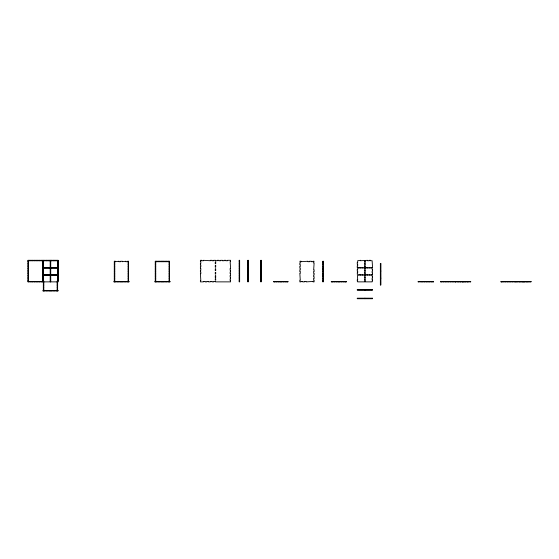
<?xml version="1.0" encoding="UTF-8"?>
<svg xmlns="http://www.w3.org/2000/svg" width="559" height="559" viewBox="0 0 559 559"><rect width="100%" height="100%" fill="white"/><g stroke="black" fill="none" stroke-linecap="round" stroke-linejoin="round"><path stroke-width="0.84" d="M27.95 260.746L58.129 260.746M239.203 260.746L239.629 260.746M247.826 260.746L248.252 260.746M260.76 260.746L261.186 260.746M50.261 261.179L50.694 261.179M27.95 261.605L28.383 261.605M57.696 261.605L58.129 261.605M114.309 261.696L114.742 261.696M128.151 261.696L128.577 261.696M155.283 261.696L169.559 261.696M239.203 261.605L239.629 261.605M260.76 261.605L261.186 261.605M322.816 261.696L323.249 261.696M42.826 262.038L43.253 262.038M50.261 262.038L50.694 262.038M247.826 262.038L248.252 262.038M42.826 262.471L43.253 262.471M57.696 262.471L58.129 262.471M247.826 262.471L248.252 262.471M260.76 262.471L261.186 262.471M50.261 262.905L50.694 262.905M114.309 262.968L114.742 262.947M128.151 262.947L128.577 262.947M155.283 262.968L155.716 262.947M169.125 262.968L169.559 262.947M322.816 262.947L323.249 262.968M27.95 263.331L28.383 263.331M57.696 263.331L58.129 263.331M239.203 263.331L239.629 263.331M260.76 263.331L261.186 263.331M42.826 263.764L43.253 263.764M50.261 263.764L50.694 263.764M247.826 263.764L248.252 263.764M380.365 263.946L380.798 263.946M42.826 264.197L43.253 264.197M57.696 264.197L58.129 264.197M247.826 264.197L248.252 264.197M260.76 264.197L261.186 264.197M380.365 264.379L380.798 264.379M50.261 264.624L50.694 264.624M114.309 264.673L114.742 264.673M128.151 264.673L128.577 264.673M155.283 264.673L155.716 264.673M169.125 264.673L169.559 264.673M322.816 264.673L323.249 264.673M27.95 265.057L28.383 265.057M57.696 265.057L58.129 265.057M239.203 265.057L239.629 265.057M260.76 265.057L261.186 265.057M380.365 265.239L380.798 265.239M42.826 265.49L43.253 265.49M50.261 265.49L50.694 265.49M247.826 265.49L248.252 265.49M42.826 265.916L43.253 265.916M57.696 265.916L58.129 265.916M247.826 265.916L248.252 265.916M260.76 265.916L261.186 265.916M380.365 266.105L380.798 266.105M50.261 266.35L50.694 266.35M114.309 266.391L114.742 266.391M128.151 266.391L128.577 266.391M155.283 266.391L155.716 266.391M169.125 266.391L169.559 266.391M322.816 266.391L323.249 266.391M27.95 266.783L28.383 266.783M57.696 266.783L58.129 266.783M239.203 266.783L239.629 266.783M260.76 266.783L261.186 266.783M380.365 266.964L380.798 266.964M42.826 267.216L43.253 267.216M50.261 267.216L50.694 267.216M247.826 267.216L248.252 267.216M42.826 267.642L58.129 267.642M247.826 267.642L248.252 267.642M260.76 267.642L261.186 267.642M380.365 267.824L380.798 267.824M42.826 268.075L58.129 268.075M114.309 268.117L114.742 268.117M128.151 268.117L128.577 268.117M155.283 268.117L155.716 268.117M169.125 268.117L169.559 268.117M247.826 268.075L248.252 268.075M260.76 268.075L261.186 268.075M322.816 268.117L323.249 268.117M50.261 268.397L50.694 268.397M27.95 268.509L28.383 268.509M57.696 268.509L58.129 268.509M239.203 268.509L239.629 268.509M260.76 268.509L261.186 268.509M380.365 268.69L380.798 268.69M42.826 268.935L43.253 268.935M247.826 268.935L248.252 268.935M50.261 269.263L50.694 269.263M42.826 269.368L43.253 269.368M57.696 269.368L58.129 269.368M247.826 269.368L248.252 269.368M260.76 269.368L261.186 269.368M380.365 269.55L380.798 269.55M114.309 269.843L114.742 269.843M128.151 269.843L128.577 269.843M155.283 269.843L155.716 269.843M169.125 269.843L169.559 269.843M322.816 269.843L323.249 269.843M50.261 270.123L50.694 270.123M27.95 270.228L28.383 270.228M57.696 270.228L58.129 270.228M239.203 270.228L239.629 270.228M260.76 270.228L261.186 270.228M380.365 270.409L380.798 270.409M42.826 270.661L43.253 270.661M247.826 270.661L248.252 270.661M380.365 270.842L380.798 270.842M50.261 270.982L50.694 270.982M42.826 271.094L43.253 271.094M57.696 271.094L58.129 271.094M247.826 271.094L248.252 271.094M260.76 271.094L261.186 271.094M380.365 271.276L380.798 271.276M114.309 271.569L114.742 271.569M128.151 271.569L128.577 271.569M155.283 271.569L155.716 271.569M169.125 271.569L169.559 271.569M322.816 271.569L323.249 271.569M380.365 271.597L380.798 271.597M50.261 271.849L50.694 271.849M27.95 271.953L28.383 271.953M57.696 271.953L58.129 271.953M239.203 271.953L239.629 271.953M260.76 271.953L261.186 271.953M42.826 272.387L43.253 272.387M247.826 272.387L248.252 272.387M380.365 272.464L380.798 272.464M50.261 272.708L50.694 272.708M42.826 272.82L43.253 272.82M57.696 272.82L58.129 272.82M247.826 272.82L248.252 272.82M260.76 272.82L261.186 272.82M114.309 273.295L114.742 273.295M128.151 273.295L128.577 273.295M155.283 273.295L155.716 273.295M169.125 273.295L169.559 273.295M322.816 273.295L323.249 273.295M380.365 273.323L380.798 273.323M50.261 273.575L50.694 273.575M27.95 273.679L28.383 273.679M57.696 273.679L58.129 273.679M239.203 273.679L239.629 273.679M260.76 273.679L261.186 273.679M42.826 274.113L43.253 274.113M247.826 274.113L248.252 274.113M380.365 274.183L380.798 274.183M50.261 274.434L50.694 274.434M42.826 274.539L43.253 274.539M57.696 274.539L58.129 274.539M247.826 274.539L248.252 274.539M260.76 274.539L261.186 274.539M42.826 274.755L58.129 274.755M247.826 274.755L248.252 274.755M260.76 274.755L261.186 274.755M114.309 275.014L114.742 275.014M128.151 275.014L128.577 275.014M155.283 275.014L155.716 275.014M169.125 275.014L169.559 275.014M322.816 275.014L323.249 275.014M380.365 275.049L380.798 275.049M42.826 275.189L58.129 275.189M247.826 275.189L248.252 275.189M260.76 275.189L261.186 275.189M27.95 275.405L28.383 275.405M57.696 275.405L58.129 275.405M239.203 275.405L239.629 275.405M260.76 275.405L261.186 275.405M50.261 275.51L50.694 275.51M42.826 275.839L43.253 275.839M247.826 275.839L248.252 275.839M380.365 275.908L380.798 275.908M42.826 276.265L43.253 276.265M57.696 276.265L58.129 276.265M247.826 276.265L248.252 276.265M260.76 276.265L261.186 276.265M50.261 276.377L50.694 276.377M114.309 276.74L114.742 276.74M128.151 276.74L128.577 276.74M155.283 276.74L155.716 276.74M169.125 276.74L169.559 276.74M322.816 276.74L323.249 276.74M380.365 276.775L380.798 276.775M27.95 277.131L28.383 277.131M57.696 277.131L58.129 277.131M239.203 277.131L239.629 277.131M260.76 277.131L261.186 277.131M50.261 277.236L50.694 277.236M42.826 277.557L43.253 277.557M247.826 277.557L248.252 277.557M380.365 277.634L380.798 277.634M42.826 277.991L43.253 277.991M57.696 277.991L58.129 277.991M247.826 277.991L248.252 277.991M260.76 277.991L261.186 277.991M380.365 277.956L380.798 277.956M50.261 278.096L50.694 278.096M114.309 278.466L114.742 278.466M128.151 278.466L128.577 278.466M155.283 278.466L155.716 278.466M169.125 278.466L169.559 278.466M322.816 278.466L323.249 278.466M380.365 278.389L380.798 278.389M380.365 278.71L380.798 278.71M27.95 278.85L28.383 278.85M42.826 278.85L43.253 278.85M57.696 278.85L58.129 278.85M239.203 278.85L239.629 278.85M247.826 278.85L248.252 278.85M260.76 278.85L261.186 278.85M50.261 278.962L50.694 278.962M380.365 279.577L380.798 279.577M42.826 279.717L43.253 279.717M57.696 279.717L58.129 279.717M247.826 279.717L248.252 279.717M260.76 279.717L261.186 279.717M50.261 279.821L50.694 279.821M42.826 280.15L43.253 280.15M114.309 280.192L114.742 280.192M128.151 280.192L128.577 280.192M155.283 280.192L155.716 280.192M169.125 280.192L169.559 280.192M247.826 280.15L248.252 280.15M322.816 280.192L323.249 280.192M380.365 280.436L380.798 280.436M27.95 280.576L28.383 280.576M57.696 280.576L58.129 280.576M239.203 280.576L239.629 280.576M260.76 280.576L261.186 280.576M50.261 280.688L50.694 280.688M42.826 281.009L43.253 281.009M57.696 281.009L58.129 281.009M247.826 281.009L248.252 281.009M260.76 281.009L261.186 281.009M380.365 281.296L380.798 281.296M27.95 281.443L43.253 281.443M239.203 281.443L239.629 281.443M247.826 281.443L248.252 281.443M322.816 281.443L323.249 281.443M50.261 281.547L50.694 281.547M380.365 282.162L380.798 282.162M43.343 282.344L43.77 282.344M57.179 282.344L57.612 282.344M380.365 283.022L380.798 283.022M380.365 283.888L380.798 283.888M43.343 284.07L43.77 284.07M57.179 284.07L57.612 284.07M380.365 284.748L380.798 284.748M43.343 285.796L43.77 285.796M57.179 285.796L57.612 285.796M43.343 287.522L43.77 287.522M57.179 287.522L57.612 287.522M43.343 289.241L43.77 289.241M57.179 289.241L57.612 289.241M530.617 281.443L530.617 281.869M529.107 281.443L529.107 281.869M528.031 281.443L528.031 281.869M527.71 281.443L527.71 281.869M526.305 281.443L526.305 281.869M525.984 281.443L525.984 281.869M524.587 281.443L524.587 281.869M524.258 281.443L524.258 281.869M523.615 281.443L523.615 281.869M523.182 281.443L523.182 281.869M522.861 281.443L522.861 281.869M522.532 281.443L522.532 281.869M521.135 281.443L521.135 281.869M520.813 281.443L520.813 281.869M519.409 281.443L519.409 281.869M519.087 281.443L519.087 281.869M517.683 281.443L517.683 281.869M516.174 281.443L516.174 281.869M515.964 281.443L515.964 281.869M515.747 281.443L515.747 281.869M514.238 281.443L514.238 281.869M512.512 281.443L512.512 281.869M510.786 281.443L510.786 281.869M509.06 281.443L509.06 281.869M507.341 281.443L507.341 281.869M505.615 281.443L505.615 281.869M503.89 281.443L503.89 281.869M502.164 281.443L502.164 281.869M501.73 281.443L501.73 281.869M501.304 281.443L501.304 281.869M470.259 281.443L470.259 281.869M468.749 281.443L468.749 281.869M467.673 281.443L467.673 281.869M467.352 281.443L467.352 281.869M465.947 281.443L465.947 281.869M465.626 281.443L465.626 281.869M464.229 281.443L464.229 281.869M463.9 281.443L463.9 281.869M463.257 281.443L463.257 281.869M462.824 281.443L462.824 281.869M462.503 281.443L462.503 281.869M462.181 281.443L462.181 281.869M460.777 281.443L460.777 281.869M460.455 281.443L460.455 281.869M459.051 281.443L459.051 281.869M458.729 281.443L458.729 281.869M457.325 281.443L457.325 281.869M455.816 281.443L455.816 281.869M455.606 281.443L455.606 281.869M455.389 281.443L455.389 281.869M453.88 281.443L453.88 281.869M452.154 281.443L452.154 281.869M450.428 281.443L450.428 281.869M448.702 281.443L448.702 281.869M446.983 281.443L446.983 281.869M445.257 281.443L445.257 281.869M443.532 281.443L443.532 281.869M441.806 281.443L441.806 281.869M440.946 281.443L440.946 281.869M433.183 281.443L433.183 281.869M432.966 281.443L432.966 281.869M431.457 281.443L431.457 281.869M429.738 281.443L429.738 281.869M428.012 281.443L428.012 281.869M426.286 281.443L426.286 281.869M424.56 281.443L424.56 281.869M422.835 281.443L422.835 281.869M421.116 281.443L421.116 281.869M418.523 281.443L418.523 281.869M372.126 289.632L372.126 290.065M372.126 298.254L372.126 298.688M371.372 289.632L371.372 290.065M371.372 298.254L371.372 298.688M370.512 289.632L370.512 290.065M370.512 298.254L370.512 298.688M369.653 289.632L369.653 290.065M369.653 298.254L369.653 298.688M368.786 289.632L368.786 290.065M368.786 298.254L368.786 298.688M367.927 289.632L367.927 290.065M367.927 298.254L367.927 298.688M367.06 289.632L367.06 290.065M367.06 298.254L367.06 298.688M366.201 289.632L366.201 290.065M366.201 298.254L366.201 298.688M365.341 289.632L365.341 290.065M365.341 298.254L365.341 298.688M365.125 289.632L365.125 290.065M365.125 298.254L365.125 298.688M364.692 289.632L364.692 290.065M364.692 298.254L364.692 298.688M364.475 289.632L364.475 290.065M364.475 298.254L364.475 298.688M363.616 289.632L363.616 290.065M363.616 298.254L363.616 298.688M362.749 289.632L362.749 290.065M362.749 298.254L362.749 298.688M361.89 289.632L361.89 290.065M361.89 298.254L361.89 298.688M361.03 289.632L361.03 290.065M361.03 298.254L361.03 298.688M360.164 289.632L360.164 290.065M360.164 298.254L360.164 298.688M359.304 289.632L359.304 290.065M359.304 298.254L359.304 298.688M358.438 289.632L358.438 290.065M358.438 298.254L358.438 298.688M357.683 289.632L357.683 290.065M357.683 298.254L357.683 298.688M346.007 281.443L346.007 281.869M345.574 281.443L345.574 281.869M344.952 281.443L344.952 281.869M343.226 281.443L343.226 281.869M341.5 281.443L341.5 281.869M339.774 281.443L339.774 281.869M338.915 281.443L338.915 281.869M338.055 281.443L338.055 281.869M336.329 281.443L336.329 281.869M334.603 281.443L334.603 281.869M332.878 281.443L332.878 281.869M332.165 281.443L332.165 281.869M331.739 281.443L331.739 281.869M287.529 281.443L287.529 281.869M286.907 281.443L286.907 281.869M285.181 281.443L285.181 281.869M283.455 281.443L283.455 281.869M281.729 281.443L281.729 281.869M280.87 281.443L280.87 281.869M280.003 281.443L280.003 281.869M278.284 281.443L278.284 281.869M276.558 281.443L276.558 281.869M274.832 281.443L274.832 281.869M274.12 281.443L274.12 281.869M169.559 281.869L169.559 261.263L155.283 261.263L155.283 281.869M169.125 261.263L169.125 281.869M168.497 261.263L168.497 261.696M168.497 281.443L168.497 281.869M166.778 261.263L166.778 261.696M166.778 281.443L166.778 281.869M165.052 261.263L165.052 261.696M165.052 281.443L165.052 281.869M163.326 261.263L163.326 261.696M163.326 281.443L163.326 281.869M162.466 261.263L162.466 261.696M162.466 281.443L162.466 281.869M161.6 261.263L161.6 261.696M161.6 281.443L161.6 281.869M159.874 261.263L159.874 261.696M159.874 281.443L159.874 281.869M158.155 261.263L158.155 261.696M158.155 281.443L158.155 281.869M156.429 261.263L156.429 261.696M156.429 281.443L156.429 281.869M155.716 261.263L155.716 281.869M128.577 281.869L128.577 261.263L127.522 261.263L127.522 261.696L125.803 261.696L125.803 261.263L122.351 261.696L122.351 261.263L120.625 261.263L120.625 261.696L118.899 261.696L118.899 261.263L115.454 261.696L115.454 261.263L114.309 261.263L114.309 281.869M128.151 261.263L128.151 281.869M127.522 281.443L127.522 281.869M125.803 281.443L125.803 281.869M124.077 281.443L124.077 281.869M122.351 281.443L122.351 281.869M121.492 281.443L121.492 281.869M120.625 281.443L120.625 281.869M118.899 281.443L118.899 281.869M117.18 281.443L117.18 281.869M115.454 281.443L115.454 281.869M114.742 261.263L114.742 281.869M57.696 260.312L57.612 290.925M57.179 281.051L57.179 290.925M56.941 267.642L56.941 268.075M56.941 274.755L56.941 275.189M56.557 290.491L56.557 290.925M56.186 260.312L56.186 260.746M56.082 267.642L56.082 268.075M56.082 274.755L56.082 275.189M55.215 267.642L55.215 268.075M55.215 274.755L55.215 275.189M55.11 260.312L55.11 260.746M54.831 290.491L54.831 290.925M54.789 260.312L54.789 260.746M54.356 267.642L54.356 268.075M54.356 274.755L54.356 275.189M53.496 267.642L53.496 268.075M53.496 274.755L53.496 275.189M53.385 260.312L53.385 260.746M53.063 260.312L53.063 260.746M53.105 290.491L53.105 290.925M52.63 267.642L52.63 268.075M52.63 274.755L52.63 275.189M51.77 267.642L51.77 268.075M51.77 274.755L51.77 275.189M51.659 260.312L51.659 260.746M51.337 260.312L51.337 260.746M51.379 290.491L51.379 290.925M50.904 267.642L50.904 268.075M50.904 274.755L50.904 275.189M50.694 260.312L50.694 281.869M50.52 290.491L50.52 290.925M50.261 260.312L50.261 281.869M50.044 267.642L50.044 268.075M50.044 274.755L50.044 275.189M49.94 260.312L49.94 260.746M49.611 260.312L49.611 260.746M49.66 290.491L49.66 290.925M49.185 267.642L49.185 268.075M49.185 274.755L49.185 275.189M48.319 267.642L48.319 268.075M48.319 274.755L48.319 275.189M48.214 260.312L48.214 260.746M47.892 260.312L47.892 260.746M47.934 290.491L47.934 290.925M47.459 267.642L47.459 268.075M47.459 274.755L47.459 275.189M46.593 267.642L46.593 268.075M46.593 274.755L46.593 275.189M46.488 260.312L46.488 260.746M46.208 290.491L46.208 290.925M46.166 260.312L46.166 260.746M45.733 267.642L45.733 268.075M45.733 274.755L45.733 275.189M44.874 267.642L44.874 268.075M44.874 274.755L44.874 275.189M44.762 260.312L44.762 260.746M44.482 290.491L44.482 290.925M44.007 267.642L44.007 268.075M44.007 274.755L44.007 275.189M43.77 281.051L43.77 290.925M43.343 281.051L43.343 290.925M43.253 260.312L43.253 281.869M43.036 260.312L43.036 260.746M43.036 281.443L43.036 281.869M42.826 260.312L42.826 281.869M41.317 260.312L41.317 260.746M41.317 281.443L41.317 281.869M39.591 260.312L39.591 260.746M39.591 281.443L39.591 281.869M37.865 260.312L37.865 260.746M37.865 281.443L37.865 281.869M36.139 260.312L36.139 260.746M36.139 281.443L36.139 281.869M34.413 260.312L34.413 260.746M34.413 281.443L34.413 281.869M32.695 260.312L32.695 260.746M32.695 281.443L32.695 281.869M30.969 260.312L30.969 260.746M30.969 281.443L30.969 281.869M29.243 260.312L29.243 260.746M28.383 260.312L28.383 281.869M58.129 260.312L27.95 260.312L27.95 281.869L58.129 281.869L58.129 260.312M201.694 260.312L200.401 260.312L200.401 261.605L200.828 261.605L200.828 263.331L200.401 263.331L200.401 265.057L200.828 265.057L200.828 266.783L200.401 266.783L200.401 268.509L200.828 268.509L200.828 270.228L200.401 270.228L200.401 271.953L200.828 271.953L200.828 273.679L200.401 273.679L200.828 280.576L200.401 280.576L200.401 281.869L203.42 281.869L203.42 281.443L205.139 281.443L205.139 281.869L206.865 281.869L206.865 281.443L208.591 281.443L208.591 281.869L210.317 281.869L210.317 281.443L212.043 281.443L212.043 281.869L213.762 281.869L213.762 281.443L215.488 281.443L215.488 281.869L230.581 281.869L230.581 280.576L230.147 280.576L230.147 278.85L230.581 278.85L230.581 277.131L230.147 277.131L230.147 275.405L230.581 275.405L230.581 273.679L230.147 273.679L230.147 271.953L230.581 271.953L230.581 270.228L230.147 270.228L230.147 268.509L230.581 268.509L230.147 261.605L230.581 261.605L230.581 260.312L227.562 260.312L227.562 260.746L225.836 260.746L225.836 260.312L224.11 260.312L224.11 260.746L222.384 260.746L222.384 260.312L220.665 260.312L220.665 260.746L218.939 260.746L218.939 260.312L217.213 260.312L217.213 260.746L215.488 260.746L215.488 260.312L213.762 260.312L213.762 260.746L212.043 260.746L212.043 260.312L210.317 260.312L210.317 260.746L203.42 260.312L203.42 260.746L201.694 260.746L201.694 260.312M239.629 260.312L239.203 260.312L239.203 281.869L239.629 281.869L239.629 260.312M248.252 260.312L247.826 260.312L247.826 281.869L248.252 281.869L248.252 260.312M261.186 260.312L260.76 260.312L260.76 281.869L261.186 281.869L261.186 260.312M360.597 260.312L357.683 260.746L357.683 262.471L357.257 262.471L357.257 264.197L357.683 264.197L357.683 265.916L357.257 265.916L357.257 267.642L357.683 267.642L357.683 269.368L357.257 269.368L357.257 271.094L357.683 271.094L357.683 272.82L357.257 272.82L357.683 279.717L357.257 279.717L357.257 281.009L357.683 281.009L357.683 281.869L372.126 281.869L372.126 281.009L372.56 281.009L372.56 279.717L372.126 279.717L372.126 277.991L372.56 277.991L372.56 276.265L372.126 276.265L372.126 274.539L372.56 274.539L372.56 272.82L372.126 272.82L372.126 271.094L372.56 271.094L372.56 269.368L372.126 269.368L372.126 267.642L372.56 267.642L372.126 260.746L370.617 260.746L370.617 260.312L369.219 260.312L369.219 260.746L367.494 260.746L367.494 260.312L360.597 260.746L360.597 260.312M365.125 261.179L364.692 261.179L364.692 262.038L365.125 262.038L365.125 261.179M300.98 261.263L299.841 261.263L300.267 261.696L300.267 262.947L299.841 262.947L299.841 264.673L300.267 264.673L300.267 266.391L299.841 266.391L299.841 268.117L300.267 268.117L300.267 269.843L299.841 269.843L299.841 271.569L300.267 271.569L300.267 273.295L299.841 273.295L300.267 280.192L299.841 280.192L299.841 281.869L300.98 281.869L300.98 281.443L302.705 281.443L302.705 281.869L304.431 281.869L304.431 281.443L306.157 281.443L306.157 281.869L313.054 281.443L313.054 281.869L314.109 281.869L314.109 280.192L313.676 280.192L313.676 278.466L314.109 278.466L314.109 276.74L313.676 276.74L313.676 275.014L314.109 275.014L314.109 273.295L313.676 273.295L313.676 271.569L314.109 271.569L314.109 269.843L313.676 269.843L314.109 262.947L313.676 262.947L313.676 261.696L314.109 261.263L313.054 261.263L313.054 261.696L311.328 261.696L311.328 261.263L309.602 261.263L309.602 261.696L307.876 261.696L307.876 261.263L300.98 261.696L300.98 261.263M323.249 261.263L322.816 261.263L322.816 281.869L323.249 281.869L323.249 261.263M215.704 262.038L215.271 262.038L215.271 263.764L215.704 263.764L215.704 262.038M365.125 262.905L364.692 262.905L364.692 263.764L365.125 263.764L365.125 262.905M380.798 263.513L380.365 263.513L380.365 285.069L380.798 285.069L380.798 263.513M365.125 264.624L364.692 264.624L364.692 265.49L365.125 265.49L365.125 264.624M215.704 265.49L215.271 265.49L215.271 267.216L215.704 267.216L215.704 265.49M365.125 266.35L364.692 266.35L364.692 267.216L365.125 267.216L365.125 266.35M359.304 267.642L358.438 267.642L358.438 268.075L359.304 268.075L359.304 267.642M361.03 267.642L360.164 267.642L360.164 268.075L361.03 268.075L361.03 267.642M362.749 267.642L361.89 267.642L361.89 268.075L362.749 268.075L362.749 267.642M364.475 267.642L363.616 267.642L363.616 268.075L364.475 268.075L364.475 267.642M366.201 267.642L365.341 267.642L365.341 268.075L366.201 268.075L366.201 267.642M367.927 267.642L367.06 267.642L367.06 268.075L367.927 268.075L367.927 267.642M369.653 267.642L368.786 267.642L368.786 268.075L369.653 268.075L369.653 267.642M371.372 267.642L370.512 267.642L370.512 268.075L371.372 268.075L371.372 267.642M365.125 268.397L364.692 268.397L364.692 269.263L365.125 269.263L365.125 268.397M215.704 268.935L215.271 268.935L215.271 270.661L215.704 270.661L215.704 268.935M365.125 270.123L364.692 270.123L364.692 270.982L365.125 270.982L365.125 270.123M365.125 271.849L364.692 271.849L364.692 272.708L365.125 272.708L365.125 271.849M215.704 272.387L215.271 272.387L215.271 274.113L215.704 274.113L215.704 272.387M365.125 273.575L364.692 273.575L364.692 274.434L365.125 274.434L365.125 273.575M359.304 274.755L358.438 274.755L358.438 275.189L359.304 275.189L359.304 274.755M361.03 274.755L360.164 274.755L360.164 275.189L361.03 275.189L361.03 274.755M362.749 274.755L361.89 274.755L361.89 275.189L362.749 275.189L362.749 274.755M364.475 274.755L363.616 274.755L363.616 275.189L364.475 275.189L364.475 274.755M366.201 274.755L365.341 274.755L365.341 275.189L366.201 275.189L366.201 274.755M367.927 274.755L367.06 274.755L367.06 275.189L367.927 275.189L367.927 274.755M369.653 274.755L368.786 274.755L368.786 275.189L369.653 275.189L369.653 274.755M371.372 274.755L370.512 274.755L370.512 275.189L371.372 275.189L371.372 274.755M365.125 275.51L364.692 275.51L364.692 276.377L365.125 276.377L365.125 275.51M215.704 275.839L215.271 275.839L215.271 277.557L215.704 277.557L215.704 275.839M365.125 277.236L364.692 277.236L364.692 278.096L365.125 278.096L365.125 277.236M215.704 278.85L215.271 278.85L215.271 280.15L215.704 280.15L215.704 278.85M365.125 278.962L364.692 278.962L364.692 279.821L365.125 279.821L365.125 278.962M365.125 280.688L364.692 280.688L364.692 281.547L365.125 281.547L365.125 280.688M129.01 281.443L113.882 281.443L113.882 281.869L129.01 281.869L129.01 281.443M169.985 281.443L154.857 281.443L154.857 281.869L169.985 281.869L169.985 281.443M287.962 281.443L273.693 281.443L273.693 281.869L287.962 281.869L287.962 281.443M346.44 281.443L331.305 281.443L331.305 281.869L346.44 281.869L346.44 281.443M433.4 281.443L418.097 281.443L418.097 281.869L433.4 281.869L433.4 281.443M470.692 281.443L440.513 281.443L440.513 281.869L470.692 281.869L470.692 281.443M531.05 281.443L500.871 281.443L500.871 281.869L531.05 281.869L531.05 281.443M372.56 289.632L357.257 289.632L357.257 290.065L372.56 290.065L372.56 289.632M58.045 290.491L42.91 290.491L42.91 290.925L58.045 290.925L58.045 290.491M372.56 298.254L357.257 298.254L357.257 298.688L372.56 298.688L372.56 298.254"/></g></svg>
